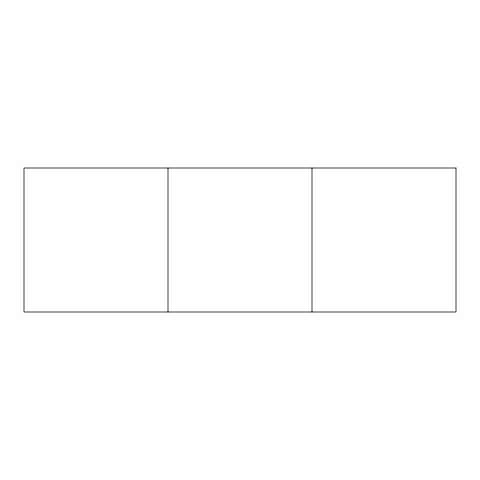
<?xml version="1.0" encoding="UTF-8"?>
<svg xmlns="http://www.w3.org/2000/svg" width="480" height="480" viewBox="0 0 480 480"><rect width="100%" height="100%" fill="white"/><g stroke="black" fill="none" stroke-linecap="round" stroke-linejoin="round"><path stroke-width="0.72" d="M312 168L312 312M168 168L168 312M456 168L24 168L24 312L456 312L456 168"/></g></svg>
